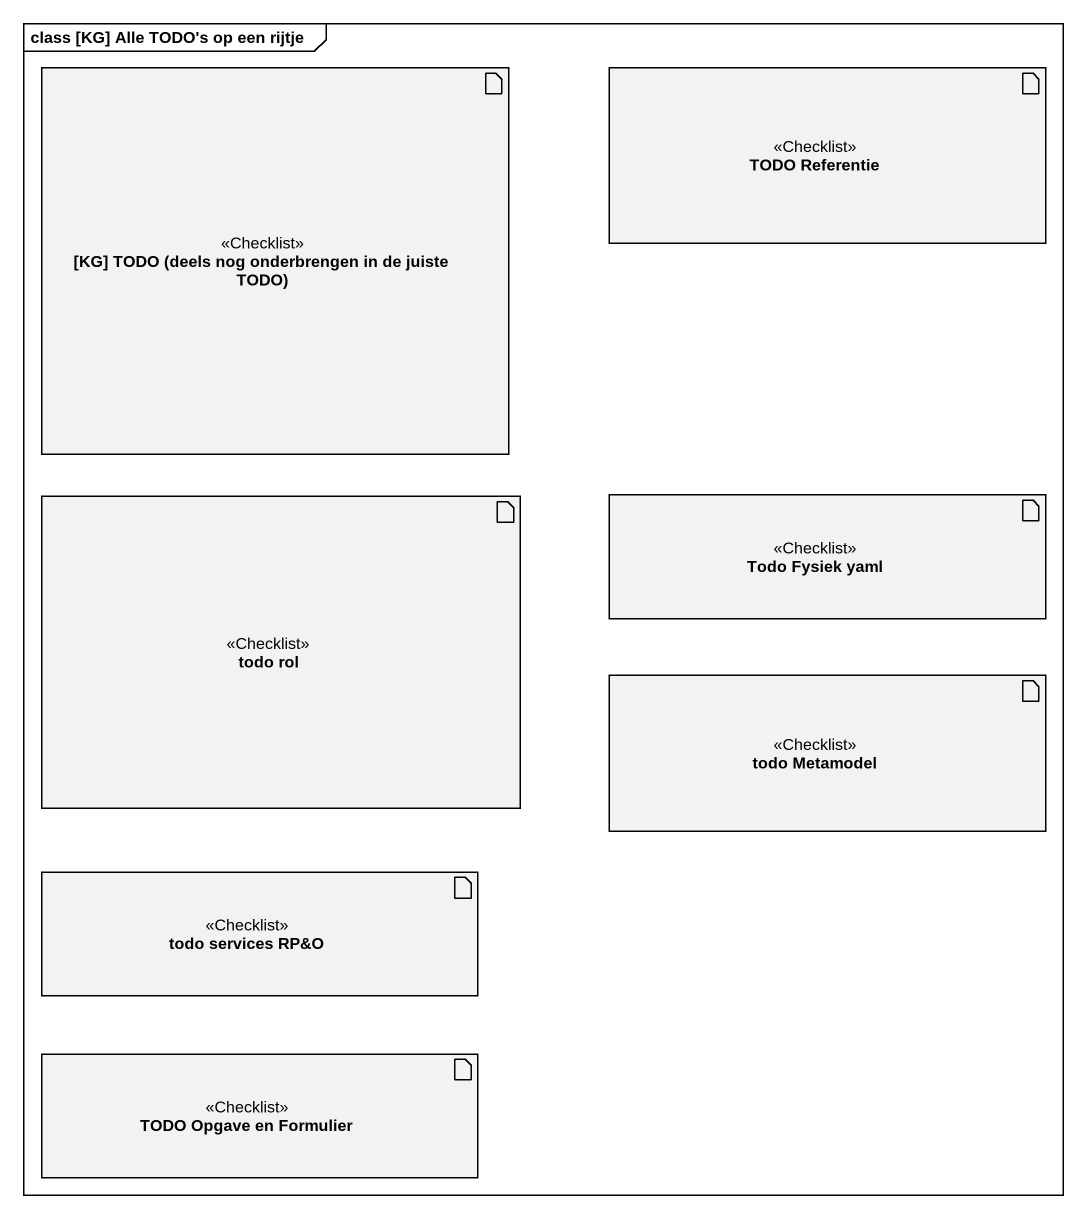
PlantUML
@startuml
mainframe class [KG] Alle TODO's op een rijtje
artifact "[KG] TODO (deels nog onderbrengen in de juiste TODO)" as KG_TODO_deels_nog <<Checklist>>
artifact "TODO Referentie" as TODO_Referentie <<Checklist>>
artifact "todo rol" as todo_rol <<Checklist>>
artifact "Todo Fysiek yaml" as Todo_Fysiek_yaml <<Checklist>>
artifact "todo Metamodel" as todo_Metamodel <<Checklist>>
artifact "todo services RP&O" as todo_services_RP_O <<Checklist>>
artifact "TODO Opgave en Formulier" as TODO_Opgave_en_Formulier <<Checklist>>
@enduml
